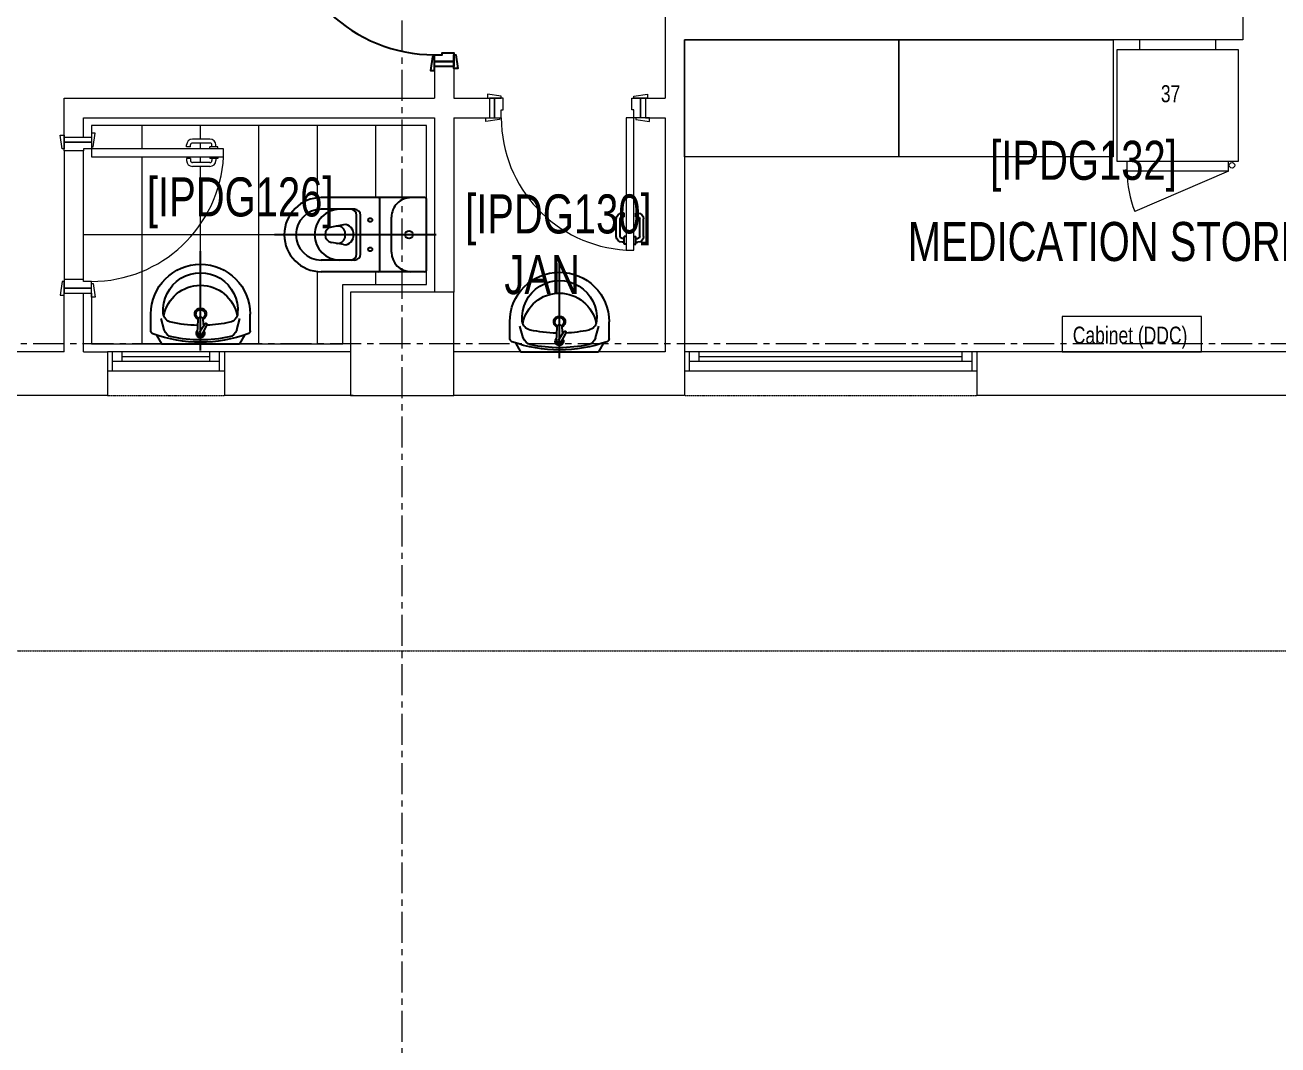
# Model space of a CAD drawing. Header units: millimetres. Extents: x 26027 to 581921, y 7230 to 233891.
# Drawn here: x 486064 to 492492, y 182500 to 187730 of the extents above; entities that cross this region are included whole.
import ezdxf

# ---------------------------------------------------------------- set-up
doc = ezdxf.new("R2010")
doc.units = ezdxf.units.MM
doc.header["$LTSCALE"] = 5
doc.linetypes.add('CENTER', pattern=[50.8, 31.75, -6.35, 6.35, -6.35])
doc.linetypes.add('HIDDEN2', pattern=[0.1875, 0.125, -0.0625])
for name, color, linetype, lineweight in [('72_EGR_BASE_TEXT', 7, 'Continuous', 5), ('Aluminum', 7, 'Continuous', 5), ('car', 250, 'Continuous', 5), ('Medical Equipment and Furniture', 163, 'Continuous', 0), ('Medical Equipment and Furniture1', 163, 'Continuous', 5), ('Proj', 7, 'HIDDEN2', 5), ('SANIT', 250, 'Continuous', 5), ('Structure', 20, 'Continuous', 5), ('Tiles', 252, 'Continuous', 5), ('Walls', 32, 'Continuous', 5)]:
    doc.layers.add(name, color=color, linetype=linetype, lineweight=lineweight)
for name, color, linetype in [('axes', 9, 'Continuous'), ('GE-ARCHITECTURAL_ELEMENTS', 8, 'Continuous'), ('GE-FURNITURE', 8, 'Continuous')]:
    doc.layers.add(name, color=color, linetype=linetype)
doc.layers.add('Wooden Joinery', color=7, linetype='Continuous', lineweight=5, true_color=0xffdcd1)
doc.styles.add('X3G_ENTITY_257CFD', font='swisscl.ttf', dxfattribs={"height": 200})
doc.styles.add('X3G_ENTITY_2587EA', font='swisscl.ttf', dxfattribs={"height": 200})

# ---------------------------------------------------------------- blocks, each defined once
blk = doc.blocks.new('M.99.85.16')
at = {"layer": 'Medical Equipment and Furniture1'}
for p, q in [((76291.8, 3170), (76291.8, 3120, 0)), ((76683.8, 3170), (76291.8, 3170)), ((76683.8, 3120, 0), (76683.8, 3170, 0)), ((76228, 2495), (76228, 2545)), ((76748, 2495), (76748, 2545)), ((76748, 2495, 0), (76228, 2495)), ((76748, 2495), (76267.2, 2289.2))]:
    blk.add_line(p, q, dxfattribs=at)
blk.add_lwpolyline([(76178, 3120), (76798, 3120), (76798, 2545), (76178, 2545), (76178, 3120)], dxfattribs=at)
blk.add_circle((76766.6, 2525.9), 14.1, dxfattribs=at)
blk.add_arc((76788, 2495, 0), 560, 180, 201.56362, dxfattribs=at)
blk = doc.blocks.new('WC manta')
at = {"layer": 'GE-FURNITURE'}
for p, q in [((-0.13, 0.18), (-0.13, -0.18)), ((-0.12, 0.19), (0.41, 0.19)), ((0.109, 0.18), (0.109, -0.18)), ((0.239, 0.13), (0.41, 0.13)), ((0.05, 0.09), (0.05, -0.09)), ((0.209, 0.1), (0.209, -0.1)), ((0.229, 0.1), (0.229, -0.1)), ((-0.18, 0), (0.65, 0)), ((0.2955, 0.051), (0.3581, 0.0393)), ((0.2955, -0.051), (0.3581, -0.0393)), ((-0.12, -0.19), (0.41, -0.19)), ((0.239, -0.13), (0.41, -0.13))]:
    blk.add_line(p, q, dxfattribs=at)
for centre, radius in [((0.159, 0.0752), 0.01), ((-0.04, 0), 0.02), ((0.159, -0.0753), 0.01)]:
    blk.add_circle(centre, radius, dxfattribs=at)
for centre, radius, start, end in [((-0.12, 0.18), 0.01, 90, 180), ((-0.05, 0.09), 0.1, 0, 90), ((0.119, 0.18), 0.01, 90, 180), ((0.239, 0.1), 0.03, 90, 180), ((0.259, 0.1), 0.03, 90, 180), ((0.3147, 0), 0.13, 270, 90), ((0.41, 0), 0.19, 270, 90), ((0.41, 0), 0.13, 270, 90), ((0.3029, 0), 0.0588, 141.52497, 218.47503), ((0.2882, 0.0117), 0.04, 79.42885, 141.52497), ((0.3454, 0), 0.0588, 166.41759, 193.58241), ((0.3271, 0.0044), 0.04, 79.42885, 166.41759), ((0.3507, 0), 0.04, 280.57115, 79.42885), ((0.2882, -0.0117), 0.04, 218.47503, 280.57115), ((0.3271, -0.0044), 0.04, 193.58241, 280.57115), ((-0.05, -0.09), 0.1, 270, 0), ((0.239, -0.1), 0.03, 180, 270), ((0.259, -0.1), 0.03, 180, 270), ((-0.12, -0.18), 0.01, 180, 270), ((0.119, -0.18), 0.01, 180, 270)]:
    blk.add_arc(centre, radius, start, end, dxfattribs=at)
blk = doc.blocks.new('lav-manta 60')
at = {"layer": 'GE-ARCHITECTURAL_ELEMENTS'}
for p, q in [((-0.2658, -0.0529), (-0.2358, 0)), ((-0.2358, 0), (0.2358, 0)), ((0, 0.04), (0, -0.56)), ((0.2658, -0.0529), (0.2358, 0)), ((-0.015, -0.1473), (-0.0199, -0.064)), ((0.0274, -0.121), (-0.0078, -0.0673)), ((0.0389, -0.1142), (0.0087, -0.0575)), ((0.0191, -0.077), (0.0199, -0.064)), ((-0.3, -0.0789), (-0.3, -0.18)), ((-0.2185, -0.0841), (-0.2383, -0.1537)), ((0.015, -0.1473), (0.0174, -0.1057)), ((0.2185, -0.0841), (0.2383, -0.1537)), ((0.3, -0.0789), (0.3, -0.18))]:
    blk.add_line(p, q, dxfattribs=at)
for centre, radius, start, end in [((-0.28, -0.0789), 0.02, 109.82288, 180), ((0, -0.8557), 0.8457, 70.17712, 109.82288), ((-0.1608, -0.1006), 0.06, 101.80862, 164.07939), ((0, -0.8696), 0.8457, 78.19138, 101.80862), ((0, -0.0617), 0.025, 320.74745, 220.36799), ((0, -0.0617), 0.02, 353.26708, 186.68201), ((0, -0.0617), 0.00966, 25.41267, 215.95772), ((0.1608, -0.1006), 0.06, 15.92061, 78.19138), ((0.28, -0.0789), 0.02, 0, 70.17712), ((-0.1645, -0.189), 0.06, 102.08826, 174.81422), ((0, -0.9572), 0.8457, 91.15716, 102.08826), ((0, -0.18), 0.035, 115.31059, 64.68941), ((0, -0.1473), 0.015, 180, 0), ((0, -0.9572), 0.8457, 88.54856, 88.84398), ((0.0332, -0.1176), 0.00666, 210.68519, 30.68519), ((0, -0.9572), 0.8457, 77.91174, 87.42745), ((0.1645, -0.189), 0.06, 5.18578, 77.91174), ((0, -0.18), 0.3, 180, 0), ((0, -0.2039), 0.2252, 174.81422, 5.18578), ((0, -0.1282), 0.2252, 190.60973, 349.39027), ((0, -0.18), 0.0275, 117.14957, 62.85043)]:
    blk.add_arc(centre, radius, start, end, dxfattribs=at)
blk = doc.blocks.new('A$C72370EFE')
at = {"layer": 'GE-ARCHITECTURAL_ELEMENTS'}
for p, q in [((-0.01, -0.04), (-0.02, -0.04)), ((-0.01, -0.06), (-0.02, -0.06)), ((-0.01, -0.03), (-0.01, -0.07)), ((0, -0.03), (-0.01, -0.03)), ((0.04, -0.03), (0.05, -0.03)), ((0.05, -0.03), (0.05, -0.07)), ((0.05, -0.04), (0.06, -0.04)), ((0.05, -0.06), (0.06, -0.06)), ((-0.05, -0.07), (-0.05, -0.16)), ((-0.03, -0.07), (-0.03, -0.16)), ((0, -0.07), (-0.01, -0.07)), ((0.04, -0.07), (0.05, -0.07)), ((0.07, -0.07), (0.07, -0.16)), ((0.09, -0.07), (0.09, -0.16)), ((-0.01, -0.17), (-0.02, -0.17)), ((-0.01, -0.19), (-0.02, -0.19)), ((-0.01, -0.17), (-0.01, -0.19)), ((0.05, -0.17), (0.06, -0.17)), ((0.05, -0.17), (0.05, -0.19)), ((0.05, -0.19), (0.06, -0.19))]:
    blk.add_line(p, q, dxfattribs=at)
for centre, radius, start, end in [((-0.02, -0.07), 0.03, 90, 180), ((-0.02, -0.07), 0.01, 90, 180), ((0.06, -0.07), 0.03, 0, 90), ((0.06, -0.07), 0.01, 0, 90), ((-0.02, -0.16), 0.03, 180, 270), ((-0.02, -0.16), 0.01, 180, 270), ((0.06, -0.16), 0.01, 270, 0), ((0.06, -0.16), 0.03, 270, 0)]:
    blk.add_arc(centre, radius, start, end, dxfattribs=at)
blk = doc.blocks.new('A$C41DF7AD3')
at = {"layer": 'GE-ARCHITECTURAL_ELEMENTS', "elevation": 0}
for points in [[(820, 780), (820, 1559), (860, 1559), (860, 780)], [(70, 780), (70, 790), (0, 800), (0, 780)], [(870, 780), (870, 790), (940, 800), (940, 780)], [(80, 680), (80, 670), (10, 660), (10, 680)], [(860, 680), (860, 670), (930, 660), (930, 680)]]:
    blk.add_lwpolyline(points, close=True, dxfattribs=at)
for points in [[(45, 780), (45, 680), (20, 680), (20, 780), (45, 780)], [(45, 780), (80, 780), (80, 740), (90, 740), (90, 680), (45, 680), (45, 780)], [(895, 780), (860, 780), (860, 740), (850, 740), (850, 680), (895, 680), (895, 780)], [(895, 780), (895, 680), (920, 680), (920, 780), (895, 780)]]:
    blk.add_lwpolyline(points, dxfattribs=at)
at = {"layer": 'GE-ARCHITECTURAL_ELEMENTS'}
blk.add_arc((860, 780, 0), 780, 92.9397, 180, dxfattribs=at)
at = {"layer": 'GE-ARCHITECTURAL_ELEMENTS', "xscale": 999.9999999998856, "yscale": 999.9999999998856, "zscale": 999.9999999998856}
blk.add_blockref('A$C72370EFE', (820, 1559, 0), dxfattribs=at)

msp = doc.modelspace()

# ---------------------------------------------------------------- linework, layer by layer
at = {"layer": 'Aluminum'}
for p, q in [((487087.1, 186055.3, -2.4), (486487.1, 186055.3, -2.4)), ((486512.1, 185955.3, -2.4), (486512.1, 186055.3, -2.4)), ((486562.1, 186005.3, -2.4), (486562.1, 186055.3, -2.4)), ((486562.1, 186030.3, -2.4), (487012.1, 186030.3, -2.4)), ((487012.1, 186005.3, -2.4), (487012.1, 186055.3, -2.4)), ((487062.1, 185955.3, -2.4), (487062.1, 186055.3, -2.4)), ((490947.1, 186055.3, 0), (489447.1, 186055.3, 0)), ((489472.1, 185955.3, 0), (489472.1, 186055.3, 0)), ((489522.1, 186005.3, 0), (489522.1, 186055.3, 0)), ((489522.1, 186030.3, 0), (490872.1, 186030.3, 0)), ((490872.1, 186005.3, 0), (490872.1, 186055.3, 0)), ((490922.1, 185955.3, 0), (490922.1, 186055.3, 0)), ((487062.1, 186005.3, -2.4), (486512.1, 186005.3, -2.4)), ((490922.1, 186005.3, 0), (489472.1, 186005.3, 0)), ((487087.1, 185955.3, -2.4), (486487.1, 185955.3, -2.4)), ((490947.1, 185955.3, 0), (489447.1, 185955.3, 0))]:
    msp.add_line(p, q, dxfattribs=at)
at = {"layer": 'axes', "linetype": 'CENTER', "lineweight": 0}
for p, q in [((487998.8, 120285.6, 0), (487998.8, 210035.3, 0)), ((544175.8, 186094.8, 2.4), (461082.1, 186094.8, 2.4))]:
    msp.add_line(p, q, dxfattribs=at)
at = {"layer": 'car'}
for p, q in [((486263.8, 187085.3, 0), (486263.8, 186425.3, 0)), ((486363.8, 186425.3, 0), (486363.8, 187085.3, 0))]:
    msp.add_line(p, q, dxfattribs=at)
at = {"layer": 'Medical Equipment and Furniture', "elevation": 0}
for points in [[(489447.1, 187655.3), (490547.1, 187655.3), (490547.1, 187055.3), (489447.1, 187055.3), (489447.1, 187655.3)], [(490547.1, 187655.3), (491647.1, 187655.3), (491647.1, 187055.3), (490547.1, 187055.3), (490547.1, 187655.3)], [(492099.6, 186235.3), (491384.6, 186235.3), (491384.6, 186055.3), (492099.6, 186055.3), (492099.6, 186235.3)]]:
    msp.add_lwpolyline(points, dxfattribs=at)
at = {"layer": 'Proj'}
for p, q in [((486487.1, 185830.3, 0), (487087.1, 185830.3, 0)), ((489447.1, 185830.3, 0), (490947.1, 185830.3, 0))]:
    msp.add_line(p, q, dxfattribs=at)
at = {"layer": 'Proj', "elevation": 2.4}
msp.add_lwpolyline([(522665.8, 184520.3), (522665.8, 173210.3), (481702.2, 173210.3), (481702.2, 184520.3)], close=True, dxfattribs=at)
at = {"layer": 'Structure', "elevation": 0}
msp.add_lwpolyline([(487733.8, 185830.3), (488263.8, 185830.3), (488263.8, 186360.3), (487733.8, 186360.3)], close=True, dxfattribs=at)
at = {"layer": 'Tiles'}
for p, q in [((486663.8, 187095.3, 0), (486663.8, 187215.3, 0)), ((486963.8, 187145.3, 0), (486963.8, 187215.3, 0)), ((487263.8, 186095.3, 0), (487263.8, 187215.3, 0)), ((487563.8, 186844.2, 0), (487563.8, 187215.3, 0)), ((487863.8, 186845.3, 0), (487863.8, 187215.3, 0)), ((486963.8, 187095.3, 0), (486963.8, 187125.3, 0)), ((486663.8, 186095.3, 0), (486663.8, 187055.3, 0)), ((486963.8, 187025.3, 0), (486963.8, 187055.3, 0)), ((486963.8, 186503.3, 0), (486963.8, 187005.3, 0)), ((487393.8, 186655.3, 0), (486363.8, 186655.3, 0)), ((487563.8, 186095.3, 0), (487563.8, 186466.3, 0)), ((487863.8, 186400.3, 0), (487863.8, 186465.3, 0))]:
    msp.add_line(p, q, dxfattribs=at)
at = {"layer": 'Tiles', "elevation": 0}
msp.add_lwpolyline([(486403.8, 186355.3), (486403.8, 186095.3), (487693.8, 186095.3), (487693.8, 186400.3), (488123.8, 186400.3), (488123.8, 187215.3), (486403.8, 187215.3), (486403.8, 187155.3)], dxfattribs=at)
at = {"layer": 'Walls'}
for p, q in [((489347.1, 190502.3, 0), (489347.1, 187355.3, 0)), ((492312.1, 187905.3, 0), (492312.1, 187655.3, 0)), ((492312.1, 187655.3, 0), (489447.1, 187655.3, 0)), ((489447.1, 187655.3, 0), (489447.1, 185830.3, 0)), ((488163.8, 187517.8, 0), (488263.8, 187517.8, 0)), ((488163.8, 187517.8, 0), (488163.8, 187355.3, 0)), ((488263.8, 187517.8, 0), (488263.8, 187355.3, 0)), ((486263.8, 187155.3, 0), (486263.8, 187355.3, 0)), ((486263.8, 187355.3, 0), (488163.8, 187355.3, 0)), ((488263.8, 187355.3, 0), (488447.1, 187355.3, 0)), ((488447.1, 187355.3, 0), (488447.1, 187255.3, 0)), ((489247.1, 187355.3, 0), (489247.1, 187255.3, 0)), ((489247.1, 187355.3, 0), (489347.1, 187355.3, 0)), ((486363.8, 187155.3, 0), (486363.8, 187255.3, 0)), ((486363.8, 187255.3, 0), (488163.8, 187255.3, 0)), ((488163.8, 187255.3, 0), (488163.8, 186360.3, 0)), ((488263.8, 187255.3, 0), (488263.8, 186360.3, 0)), ((488263.8, 187255.3, 0), (488447.1, 187255.3, 0)), ((489247.1, 187255.3, 0), (489347.1, 187255.3, 0)), ((489347.1, 187255.3, 0), (489347.1, 186055.3, 0)), ((486263.8, 187155.3, 0), (486363.8, 187155.3, 0)), ((486263.8, 186055.3, 0), (486263.8, 186355.3, 0)), ((486263.8, 186355.3, 0), (486363.8, 186355.3, 0)), ((486363.8, 186055.3, 0), (486363.8, 186355.3, 0)), ((486263.8, 186055.3, 0), (485324.8, 186055.3, 4.4)), ((486363.8, 186055.3, 0), (486487.1, 186055.3, -2.4)), ((486487.1, 186055.3, 0), (486487.1, 185830.3, 0)), ((487733.8, 186055.3, 0), (487087.1, 186055.3, 0)), ((487087.1, 186055.3, 0), (487087.1, 185830.3, 0)), ((489347.1, 186055.3, 0), (488263.8, 186055.3, 0)), ((492537.1, 186055.3, 0), (490947.1, 186055.3, 0)), ((490947.1, 186055.3, 0), (490947.1, 185830.3, 0)), ((486487.1, 185830.3, 0), (485324.8, 185830.3, 4.4)), ((487746.7, 185830.3, 0), (487087.1, 185830.3, 0)), ((489447.1, 185830.3, 0), (488263.8, 185830.3, 0)), ((492537.1, 185830.3, 0), (490947.1, 185830.3, 0))]:
    msp.add_line(p, q, dxfattribs=at)
at = {"layer": 'Wooden Joinery'}
for p, q in [((487012.6, 187145.3, 0), (486922.6, 187145.3, 0)), ((487012.6, 187125.3, 0), (486922.6, 187125.3, 0)), ((486892.6, 187105.3, 0), (486892.6, 187115.3, 0)), ((486912.6, 187105.3, 0), (486892.6, 187105.3, 0)), ((486912.6, 187105.3, 0), (486912.6, 187115.3, 0)), ((487052.6, 187105.3, 0), (487012.6, 187105.3, 0)), ((487012.6, 187095.3, 0), (487012.6, 187105.3, 0)), ((487012.6, 187055.3, 0), (487012.6, 187045.3, 0)), ((487022.6, 187105.3, 0), (487022.6, 187115.3, 0)), ((487042.6, 187105.3, 0), (487042.6, 187115.3, 0)), ((487052.6, 187095.3, 0), (487052.6, 187105.3, 0)), ((487052.6, 187055.3, 0), (487052.6, 187045.3, 0)), ((486892.6, 187045.3, 0), (486892.6, 187035.3, 0)), ((486912.6, 187045.3, 0), (486892.6, 187045.3, 0)), ((486912.6, 187045.3, 0), (486912.6, 187035.3, 0)), ((487012.6, 187025.3, 0), (486922.6, 187025.3, 0)), ((487012.6, 187005.3, 0), (486922.6, 187005.3, 0)), ((487052.6, 187045.3, 0), (487012.6, 187045.3, 0)), ((487022.6, 187045.3, 0), (487022.6, 187035.3, 0)), ((487042.6, 187045.3, 0), (487042.6, 187035.3, 0))]:
    msp.add_line(p, q, dxfattribs=at)
at = {"layer": 'Wooden Joinery', "elevation": 0}
for points in [[(488507.1, 187355.3), (488507.1, 187365.3), (488437.1, 187375.3), (488437.1, 187355.3)], [(489187.1, 187355.3), (489187.1, 187365.3), (489257.1, 187375.3), (489257.1, 187355.3)], [(488497.1, 187255.3), (488497.1, 187245.3), (488427.1, 187235.3), (488427.1, 187255.3)], [(489147.1, 187255.3), (489147.1, 186576.4), (489187.1, 186576.4), (489187.1, 187255.3)], [(489197.1, 187255.3), (489197.1, 187245.3), (489267.1, 187235.3), (489267.1, 187255.3)], [(486263.8, 187095.3), (486253.8, 187095.3), (486243.8, 187165.3), (486263.8, 187165.3)], [(486403.8, 187105.3), (486413.8, 187105.3), (486423.8, 187175.3), (486403.8, 187175.3)], [(486403.8, 187055.3), (487082.6, 187055.3), (487082.6, 187095.3), (486403.8, 187095.3)], [(486263.8, 186415.3), (486253.8, 186415.3), (486243.8, 186345.3), (486263.8, 186345.3)], [(486403.8, 186405.3), (486413.8, 186405.3), (486423.8, 186335.3), (486403.8, 186335.3)]]:
    msp.add_lwpolyline(points, close=True, dxfattribs=at)
for points in [[(488472.1, 187255.3), (488472.1, 187355.3), (488447.1, 187355.3), (488447.1, 187255.3), (488472.1, 187255.3)], [(488472.1, 187255.3), (488507.1, 187255.3), (488507.1, 187295.3), (488517.1, 187295.3), (488517.1, 187355.3), (488472.1, 187355.3), (488472.1, 187255.3)], [(489222.1, 187255.3), (489187.1, 187255.3), (489187.1, 187295.3), (489177.1, 187295.3), (489177.1, 187355.3), (489222.1, 187355.3), (489222.1, 187255.3)], [(489222.1, 187255.3), (489222.1, 187355.3), (489247.1, 187355.3), (489247.1, 187255.3), (489222.1, 187255.3)], [(486403.8, 187130.3), (486263.8, 187130.3), (486263.8, 187155.3), (486403.8, 187155.3), (486403.8, 187130.3)], [(486403.8, 187130.3), (486403.8, 187095.3), (486363.8, 187095.3), (486363.8, 187085.3), (486263.8, 187085.3), (486263.8, 187130.3), (486403.8, 187130.3)], [(486403.8, 186380.3), (486403.8, 186415.3), (486363.8, 186415.3), (486363.8, 186425.3), (486263.8, 186425.3), (486263.8, 186380.3), (486403.8, 186380.3)], [(486403.8, 186380.3), (486263.8, 186380.3), (486263.8, 186355.3), (486403.8, 186355.3), (486403.8, 186380.3)]]:
    msp.add_lwpolyline(points, dxfattribs=at)
at = {"layer": 'Wooden Joinery'}
for centre, radius, start, end in [((489187.1, 187255.3, 0), 680, 180, 266.62752), ((486922.6, 187115.3, 0), 30, 90, 180), ((486922.6, 187115.3, 0), 10, 90, 180), ((487012.6, 187115.3, 0), 30, 0, 90), ((487012.6, 187115.3, 0), 10, 0, 90), ((486403.8, 187095.3, 0), 680, 270, 356.62771), ((486922.6, 187035.3, 0), 30, 180, 270), ((486922.6, 187035.3, 0), 10, 180, 270), ((487012.6, 187035.3, 0), 10, 270, 0), ((487012.6, 187035.3, 0), 30, 270, 0)]:
    msp.add_arc(centre, radius, start, end, dxfattribs=at)

# ---------------------------------------------------------------- block references
at = {"layer": 'Medical Equipment and Furniture'}
msp.add_blockref('M.99.85.16', (415489.7, 184485.3, 0), dxfattribs=at)
at = {"layer": 'SANIT', "rotation": 180}
for name, p, xscale, yscale, zscale in [('WC manta', (487993.8, 186655.3, 0), 999.9999999999995, 999.9999999999995, 999.9999999999995), ('lav-manta 60', (486963.8, 186095.3, 0), -850.0000000001897, 850.0000000001897, 850.0000000001897), ('lav-manta 60', (488805.5, 186055.3, 0), -850.0000000001897, 850.0000000001897, 850.0000000001897)]:
    msp.add_blockref(name, p, dxfattribs=dict(at, xscale=xscale, yscale=yscale, zscale=zscale))
at = {"layer": 'Wooden Joinery', "rotation": 90.00000000000001}
msp.add_blockref('A$C41DF7AD3', (488943.8, 187497.8, 0), dxfattribs=at)
at = {"layer": 'Wooden Joinery', "xscale": -999.9999999998856, "yscale": 999.9999999998856, "zscale": 999.9999999998856, "rotation": 180}
msp.add_blockref('A$C72370EFE', (489147.1, 186576.4, 0), dxfattribs=at)

# ---------------------------------------------------------------- texts
at = {"layer": '72_EGR_BASE_TEXT', "char_height": 200, "attachment_point": 2, "style": 'X3G_ENTITY_2587EA'}
for s, insert in [('[IPDG132]', (491494.2, 187136.7)), ('[IPDG126]', (487167.6, 186948.9, 0)), ('[IPDG130]', (488799.9, 186861.8, 0)), ('MEDICATION STORE', (491617.6, 186720.3)), ('JAN', (488716.6, 186550.3, 0))]:
    msp.add_mtext(s, dxfattribs=dict(at, insert=insert))
at = {"layer": 'Medical Equipment and Furniture', "attachment_point": 2, "style": 'X3G_ENTITY_257CFD'}
for s, insert, char_height in [('37', (491941, 187422, 0), 87.47), ('Cabinet (DDC)', (491733.2, 186183.8, 0), 87.473)]:
    msp.add_mtext(s, dxfattribs=dict(at, insert=insert, char_height=char_height))

doc.saveas('drawing.dxf')
